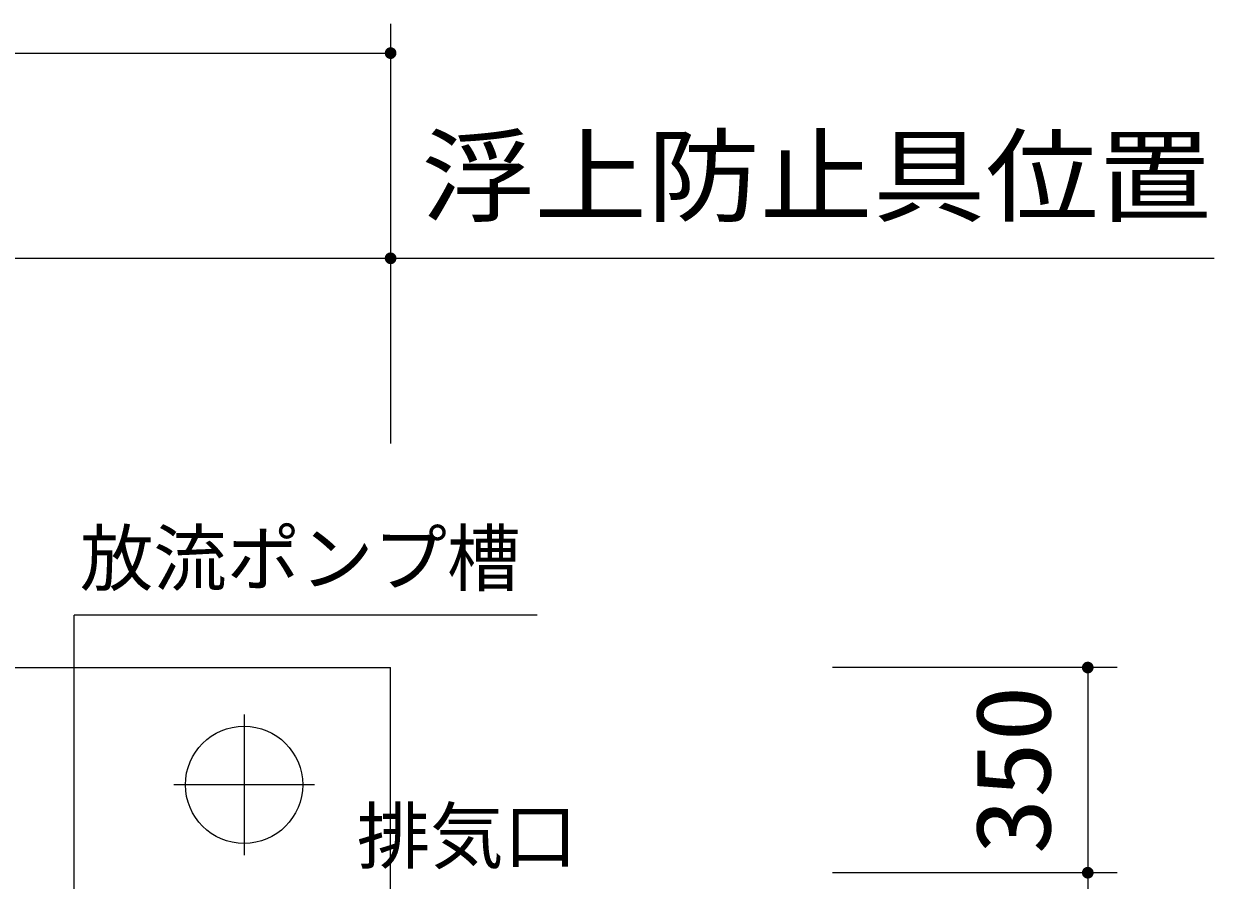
# Model space of a CAD drawing. Units: millimetres, scale not verified. Extents: x -14850 to 14850, y -10500 to 10500.
# Drawn here: x -6925 to -4894, y 1614 to 3075 of the extents above; entities that cross this region are included whole.
import ezdxf
from ezdxf.enums import TextEntityAlignment as Align

# ---------------------------------------------------------------- set-up
doc = ezdxf.new("R2010")
doc.units = ezdxf.units.MM
doc.header["$LTSCALE"] = 50
doc.linetypes.add('CHAIN1', pattern=[8, 5, -1, 1, -1])
for name, color, linetype, lineweight in [('0-0_空気管', 3, 'Continuous', 25), ('0-1_機器', 3, 'Continuous', 25), ('0-3_躯体', 2, 'CHAIN1', 25), ('0-4_寸法', 3, 'Continuous', 25), ('0-6_製作', 5, 'Continuous', 25)]:
    doc.layers.add(name, color=color, linetype=linetype, lineweight=lineweight)
doc.styles.add('ＭＳ ゴシック', font='')
doc.styles.get('ＭＳ ゴシック').set_extended_font_data('MS Gothic')

msp = doc.modelspace()

# ---------------------------------------------------------------- linework, layer by layer
at = {"layer": '0-0_空気管'}
for p in [(-6839, 926.57), (-6049.18, 2066.33)]:
    msp.add_line(p, (-6839, 2066.33), dxfattribs=at)
at = {"layer": '0-1_機器', "color": 2}
for p in [(-10499.06, 1976.84), (-6299.06, -823.16)]:
    msp.add_line(p, (-6299.06, 1976.84), dxfattribs=at)
at = {"layer": '0-3_躯体'}
for p, q in [((-6549.06, 1896.84), (-6549.06, 1656.84)), ((-6429.06, 1776.84), (-6669.06, 1776.84))]:
    msp.add_line(p, q, dxfattribs=at)
at = {"layer": '0-3_躯体', "linetype": 'Continuous'}
msp.add_circle((-6549.06, 1776.84), 100, dxfattribs=at)
at = {"layer": '0-6_製作', "color": 2}
for p, q in [((-6299.06, 3074.94), (-6299.06, 2358.77)), ((-10499.06, 3024.94), (-6299.06, 3024.94)), ((-8079.06, 2674.94), (-6299.06, 2674.94)), ((-6299.06, 2674.94), (-4894.33, 2674.94)), ((-5059.95, 1976.84), (-5545.49, 1976.84)), ((-5109.95, 1976.84), (-5109.95, 1626.84)), ((-5059.95, 1626.84), (-5545.49, 1626.84)), ((-5109.95, 1626.84), (-5109.95, -473.16))]:
    msp.add_line(p, q, dxfattribs=at)
at = {"layer": '0-6_製作'}
for points in [[(-6304.94, 3033.03), (-6309.06, 3024.94), (-6309.04, 3025.57)], [(-6304.94, 3033.03), (-6299.06, 3024.94), (-6309.06, 3024.94)], [(-6304.94, 3033.03), (-6309.04, 3025.57), (-6305.91, 3032.23)], [(-6305.91, 3032.23), (-6309.04, 3025.57), (-6308.88, 3026.81)], [(-6305.91, 3032.23), (-6308.88, 3026.81), (-6306.77, 3031.31)], [(-6306.77, 3031.31), (-6308.88, 3026.81), (-6308.57, 3028.03)], [(-6306.77, 3031.31), (-6308.57, 3028.03), (-6307.5, 3030.3)], [(-6307.5, 3030.3), (-6308.57, 3028.03), (-6308.11, 3029.2)], [(-6303.88, 3033.7), (-6299.06, 3024.94), (-6304.94, 3033.03)], [(-6302.74, 3034.24), (-6299.06, 3024.94), (-6303.88, 3033.7)], [(-6301.55, 3034.63), (-6299.06, 3024.94), (-6302.74, 3034.24)], [(-6300.32, 3034.86), (-6299.06, 3024.94), (-6301.55, 3034.63)], [(-6299.06, 3034.94), (-6299.06, 3024.94), (-6300.32, 3034.86)], [(-6298.43, 3034.92), (-6299.06, 3024.94), (-6299.06, 3034.94)], [(-6297.19, 3034.76), (-6299.06, 3024.94), (-6298.43, 3034.92)], [(-6295.97, 3034.45), (-6299.06, 3024.94), (-6297.19, 3034.76)], [(-6294.8, 3033.99), (-6299.06, 3024.94), (-6295.97, 3034.45)], [(-6293.7, 3033.38), (-6299.06, 3024.94), (-6294.8, 3033.99)], [(-6293.7, 3033.38), (-6289.06, 3024.94), (-6299.06, 3024.94)], [(-6292.69, 3032.65), (-6289.06, 3024.94), (-6293.7, 3033.38)], [(-6291.77, 3031.79), (-6289.06, 3024.94), (-6292.69, 3032.65)], [(-6290.97, 3030.82), (-6289.06, 3024.94), (-6291.77, 3031.79)], [(-6290.3, 3029.76), (-6289.06, 3024.94), (-6290.97, 3030.82)], [(-6289.76, 3028.62), (-6289.06, 3024.94), (-6290.3, 3029.76)], [(-6289.38, 3027.43), (-6289.06, 3024.94), (-6289.76, 3028.62)], [(-6289.14, 3026.19), (-6289.06, 3024.94), (-6289.38, 3027.43)], [(-6299.06, 3024.94), (-6308.98, 3023.69), (-6309.06, 3024.94)], [(-6299.06, 3024.94), (-6308.75, 3022.45), (-6308.98, 3023.69)], [(-6299.06, 3024.94), (-6308.36, 3021.26), (-6308.75, 3022.45)], [(-6299.06, 3024.94), (-6307.82, 3020.12), (-6308.36, 3021.26)], [(-6299.06, 3024.94), (-6307.15, 3019.06), (-6307.82, 3020.12)], [(-6299.06, 3024.94), (-6306.35, 3018.1), (-6307.15, 3019.06)], [(-6299.06, 3024.94), (-6305.44, 3017.24), (-6306.35, 3018.1)], [(-6299.06, 3024.94), (-6304.42, 3016.5), (-6305.44, 3017.24)], [(-6299.06, 3024.94), (-6303.32, 3015.89), (-6304.42, 3016.5)], [(-6299.06, 3014.94), (-6303.32, 3015.89), (-6299.06, 3024.94)], [(-6299.06, 3014.94), (-6302.15, 3015.43), (-6303.32, 3015.89)], [(-6299.06, 3014.94), (-6300.94, 3015.12), (-6302.15, 3015.43)], [(-6299.06, 3014.94), (-6299.69, 3014.96), (-6300.94, 3015.12)], [(-6289.06, 3024.94), (-6299.06, 3014.94), (-6299.06, 3024.94)], [(-6289.06, 3024.94), (-6297.81, 3015.02), (-6299.06, 3014.94)], [(-6289.06, 3024.94), (-6296.57, 3015.25), (-6297.81, 3015.02)], [(-6289.06, 3024.94), (-6295.38, 3015.64), (-6296.57, 3015.25)], [(-6289.06, 3024.94), (-6294.24, 3016.18), (-6295.38, 3015.64)], [(-6289.06, 3024.94), (-6293.18, 3016.85), (-6294.24, 3016.18)], [(-6289.06, 3024.94), (-6292.22, 3017.65), (-6293.18, 3016.85)], [(-6289.08, 3024.31), (-6292.22, 3017.65), (-6289.06, 3024.94)], [(-6289.24, 3023.07), (-6292.22, 3017.65), (-6289.08, 3024.31)], [(-6289.24, 3023.07), (-6291.36, 3018.57), (-6292.22, 3017.65)], [(-6289.55, 3021.85), (-6291.36, 3018.57), (-6289.24, 3023.07)], [(-6289.55, 3021.85), (-6290.62, 3019.58), (-6291.36, 3018.57)], [(-6290.01, 3020.68), (-6290.62, 3019.58), (-6289.55, 3021.85)], [(-6305.91, 2682.23), (-6309.06, 2674.94), (-6309.04, 2675.57)], [(-6305.91, 2682.23), (-6299.06, 2674.94), (-6309.06, 2674.94)], [(-6305.91, 2682.23), (-6309.04, 2675.57), (-6306.77, 2681.31)], [(-6306.77, 2681.31), (-6309.04, 2675.57), (-6308.88, 2676.81)], [(-6306.77, 2681.31), (-6308.88, 2676.81), (-6307.5, 2680.3)], [(-6307.5, 2680.3), (-6308.88, 2676.81), (-6308.57, 2678.03)], [(-6307.5, 2680.3), (-6308.57, 2678.03), (-6308.11, 2679.2)], [(-6304.94, 2683.03), (-6299.06, 2674.94), (-6305.91, 2682.23)], [(-6303.88, 2683.7), (-6299.06, 2674.94), (-6304.94, 2683.03)], [(-6302.74, 2684.24), (-6299.06, 2674.94), (-6303.88, 2683.7)], [(-6301.55, 2684.63), (-6299.06, 2674.94), (-6302.74, 2684.24)], [(-6300.32, 2684.86), (-6299.06, 2674.94), (-6301.55, 2684.63)], [(-6299.06, 2684.94), (-6299.06, 2674.94), (-6300.32, 2684.86)], [(-6298.43, 2684.92), (-6299.06, 2674.94), (-6299.06, 2684.94)], [(-6297.19, 2684.76), (-6299.06, 2674.94), (-6298.43, 2684.92)], [(-6295.97, 2684.45), (-6299.06, 2674.94), (-6297.19, 2684.76)], [(-6294.8, 2683.99), (-6299.06, 2674.94), (-6295.97, 2684.45)], [(-6294.8, 2683.99), (-6289.06, 2674.94), (-6299.06, 2674.94)], [(-6293.7, 2683.38), (-6289.06, 2674.94), (-6294.8, 2683.99)], [(-6292.69, 2682.65), (-6289.06, 2674.94), (-6293.7, 2683.38)], [(-6291.77, 2681.79), (-6289.06, 2674.94), (-6292.69, 2682.65)], [(-6290.97, 2680.82), (-6289.06, 2674.94), (-6291.77, 2681.79)], [(-6290.3, 2679.76), (-6289.06, 2674.94), (-6290.97, 2680.82)], [(-6299.06, 2674.94), (-6308.98, 2673.69), (-6309.06, 2674.94)], [(-6299.06, 2674.94), (-6308.75, 2672.45), (-6308.98, 2673.69)], [(-6299.06, 2674.94), (-6308.36, 2671.26), (-6308.75, 2672.45)], [(-6299.06, 2674.94), (-6307.82, 2670.12), (-6308.36, 2671.26)], [(-6299.06, 2674.94), (-6307.15, 2669.06), (-6307.82, 2670.12)], [(-6299.06, 2674.94), (-6306.35, 2668.1), (-6307.15, 2669.06)], [(-6299.06, 2674.94), (-6305.44, 2667.24), (-6306.35, 2668.1)], [(-6299.06, 2674.94), (-6304.42, 2666.5), (-6305.44, 2667.24)], [(-6299.06, 2674.94), (-6303.32, 2665.89), (-6304.42, 2666.5)], [(-6299.06, 2674.94), (-6302.15, 2665.43), (-6303.32, 2665.89)], [(-6299.06, 2664.94), (-6302.15, 2665.43), (-6299.06, 2674.94)], [(-6299.06, 2664.94), (-6300.94, 2665.12), (-6302.15, 2665.43)], [(-6299.06, 2664.94), (-6299.69, 2664.96), (-6300.94, 2665.12)], [(-6289.06, 2674.94), (-6299.06, 2664.94), (-6299.06, 2674.94)], [(-6289.06, 2674.94), (-6297.81, 2665.02), (-6299.06, 2664.94)], [(-6289.06, 2674.94), (-6296.57, 2665.25), (-6297.81, 2665.02)], [(-6289.06, 2674.94), (-6295.38, 2665.64), (-6296.57, 2665.25)], [(-6289.06, 2674.94), (-6294.24, 2666.18), (-6295.38, 2665.64)], [(-6289.06, 2674.94), (-6293.18, 2666.85), (-6294.24, 2666.18)], [(-6289.06, 2674.94), (-6292.22, 2667.65), (-6293.18, 2666.85)], [(-6289.06, 2674.94), (-6291.36, 2668.57), (-6292.22, 2667.65)], [(-6289.08, 2674.31), (-6291.36, 2668.57), (-6289.06, 2674.94)], [(-6289.24, 2673.07), (-6291.36, 2668.57), (-6289.08, 2674.31)], [(-6289.24, 2673.07), (-6290.62, 2669.58), (-6291.36, 2668.57)], [(-6289.55, 2671.85), (-6290.62, 2669.58), (-6289.24, 2673.07)], [(-6289.55, 2671.85), (-6290.01, 2670.68), (-6290.62, 2669.58)], [(-6289.76, 2678.62), (-6289.06, 2674.94), (-6290.3, 2679.76)], [(-6289.38, 2677.43), (-6289.06, 2674.94), (-6289.76, 2678.62)], [(-6289.14, 2676.19), (-6289.06, 2674.94), (-6289.38, 2677.43)], [(-5116.8, 1984.13), (-5119.95, 1976.84), (-5117.66, 1983.22)], [(-5116.8, 1984.13), (-5109.95, 1976.84), (-5119.95, 1976.84)], [(-5117.66, 1983.22), (-5119.95, 1976.84), (-5119.93, 1977.47)], [(-5109.95, 1976.84), (-5119.87, 1975.59), (-5119.95, 1976.84)], [(-5117.66, 1983.22), (-5119.93, 1977.47), (-5118.39, 1982.2)], [(-5118.39, 1982.2), (-5119.93, 1977.47), (-5119.77, 1978.72)], [(-5109.95, 1976.84), (-5119.64, 1974.36), (-5119.87, 1975.59)], [(-5118.39, 1982.2), (-5119.77, 1978.72), (-5119, 1981.1)], [(-5119, 1981.1), (-5119.77, 1978.72), (-5119.46, 1979.93)], [(-5109.95, 1976.84), (-5119.25, 1973.16), (-5119.64, 1974.36)], [(-5109.95, 1976.84), (-5118.71, 1972.02), (-5119.25, 1973.16)], [(-5109.95, 1976.84), (-5118.04, 1970.96), (-5118.71, 1972.02)], [(-5109.95, 1976.84), (-5117.24, 1970), (-5118.04, 1970.96)], [(-5109.95, 1976.84), (-5116.33, 1969.14), (-5117.24, 1970)], [(-5115.83, 1984.93), (-5109.95, 1976.84), (-5116.8, 1984.13)], [(-5109.95, 1976.84), (-5115.31, 1968.4), (-5116.33, 1969.14)], [(-5114.77, 1985.61), (-5109.95, 1976.84), (-5115.83, 1984.93)], [(-5109.95, 1976.84), (-5114.21, 1967.79), (-5115.31, 1968.4)], [(-5113.63, 1986.14), (-5109.95, 1976.84), (-5114.77, 1985.61)], [(-5109.95, 1976.84), (-5113.04, 1967.33), (-5114.21, 1967.79)], [(-5112.44, 1986.53), (-5109.95, 1976.84), (-5113.63, 1986.14)], [(-5109.95, 1966.84), (-5113.04, 1967.33), (-5109.95, 1976.84)], [(-5111.2, 1986.76), (-5109.95, 1976.84), (-5112.44, 1986.53)], [(-5109.95, 1986.84), (-5109.95, 1976.84), (-5111.2, 1986.76)], [(-5109.32, 1986.82), (-5109.95, 1976.84), (-5109.95, 1986.84)], [(-5108.08, 1986.67), (-5109.95, 1976.84), (-5109.32, 1986.82)], [(-5106.86, 1986.35), (-5109.95, 1976.84), (-5108.08, 1986.67)], [(-5105.69, 1985.89), (-5109.95, 1976.84), (-5106.86, 1986.35)], [(-5105.69, 1985.89), (-5099.95, 1976.84), (-5109.95, 1976.84)], [(-5099.95, 1976.84), (-5109.95, 1966.84), (-5109.95, 1976.84)], [(-5099.95, 1976.84), (-5108.7, 1966.92), (-5109.95, 1966.84)], [(-5099.95, 1976.84), (-5107.46, 1967.16), (-5108.7, 1966.92)], [(-5099.95, 1976.84), (-5106.27, 1967.54), (-5107.46, 1967.16)], [(-5099.95, 1976.84), (-5105.13, 1968.08), (-5106.27, 1967.54)], [(-5104.59, 1985.29), (-5099.95, 1976.84), (-5105.69, 1985.89)], [(-5099.95, 1976.84), (-5104.07, 1968.75), (-5105.13, 1968.08)], [(-5103.58, 1984.55), (-5099.95, 1976.84), (-5104.59, 1985.29)], [(-5099.95, 1976.84), (-5103.11, 1969.55), (-5104.07, 1968.75)], [(-5102.66, 1983.69), (-5099.95, 1976.84), (-5103.58, 1984.55)], [(-5099.95, 1976.84), (-5102.25, 1970.47), (-5103.11, 1969.55)], [(-5101.86, 1982.72), (-5099.95, 1976.84), (-5102.66, 1983.69)], [(-5099.97, 1976.21), (-5102.25, 1970.47), (-5099.95, 1976.84)], [(-5099.97, 1976.21), (-5101.51, 1971.48), (-5102.25, 1970.47)], [(-5101.19, 1981.66), (-5099.95, 1976.84), (-5101.86, 1982.72)], [(-5100.13, 1974.97), (-5101.51, 1971.48), (-5099.97, 1976.21)], [(-5100.13, 1974.97), (-5100.9, 1972.58), (-5101.51, 1971.48)], [(-5100.65, 1980.52), (-5099.95, 1976.84), (-5101.19, 1981.66)], [(-5100.44, 1973.75), (-5100.9, 1972.58), (-5100.13, 1974.97)], [(-5100.27, 1979.33), (-5099.95, 1976.84), (-5100.65, 1980.52)], [(-5100.03, 1978.1), (-5099.95, 1976.84), (-5100.27, 1979.33)], [(-5109.95, 1966.84), (-5111.82, 1967.02), (-5113.04, 1967.33)], [(-5109.95, 1966.84), (-5110.58, 1966.86), (-5111.82, 1967.02)], [(-5117.66, 1633.22), (-5119.95, 1626.84), (-5118.39, 1632.2)], [(-5117.66, 1633.22), (-5109.95, 1626.84), (-5119.95, 1626.84)], [(-5118.39, 1632.2), (-5119.95, 1626.84), (-5119.93, 1627.47)], [(-5109.95, 1626.84), (-5119.87, 1625.59), (-5119.95, 1626.84)], [(-5118.39, 1632.2), (-5119.93, 1627.47), (-5119, 1631.1)], [(-5119, 1631.1), (-5119.93, 1627.47), (-5119.77, 1628.72)], [(-5109.95, 1626.84), (-5119.64, 1624.35), (-5119.87, 1625.59)], [(-5119, 1631.1), (-5119.77, 1628.72), (-5119.46, 1629.93)], [(-5109.95, 1626.84), (-5119.25, 1623.16), (-5119.64, 1624.35)], [(-5109.95, 1626.84), (-5118.71, 1622.02), (-5119.25, 1623.16)], [(-5109.95, 1626.84), (-5118.04, 1620.96), (-5118.71, 1622.02)], [(-5109.95, 1626.84), (-5117.24, 1620), (-5118.04, 1620.96)], [(-5116.8, 1634.13), (-5109.95, 1626.84), (-5117.66, 1633.22)], [(-5109.95, 1626.84), (-5116.33, 1619.14), (-5117.24, 1620)], [(-5115.83, 1634.93), (-5109.95, 1626.84), (-5116.8, 1634.13)], [(-5109.95, 1626.84), (-5115.31, 1618.4), (-5116.33, 1619.14)], [(-5114.77, 1635.6), (-5109.95, 1626.84), (-5115.83, 1634.93)], [(-5109.95, 1626.84), (-5114.21, 1617.79), (-5115.31, 1618.4)], [(-5113.63, 1636.14), (-5109.95, 1626.84), (-5114.77, 1635.6)], [(-5109.95, 1626.84), (-5113.04, 1617.33), (-5114.21, 1617.79)], [(-5112.44, 1636.53), (-5109.95, 1626.84), (-5113.63, 1636.14)], [(-5109.95, 1626.84), (-5111.82, 1617.02), (-5113.04, 1617.33)], [(-5111.2, 1636.76), (-5109.95, 1626.84), (-5112.44, 1636.53)], [(-5109.95, 1616.84), (-5111.82, 1617.02), (-5109.95, 1626.84)], [(-5109.95, 1636.84), (-5109.95, 1626.84), (-5111.2, 1636.76)], [(-5109.32, 1636.82), (-5109.95, 1626.84), (-5109.95, 1636.84)], [(-5108.08, 1636.66), (-5109.95, 1626.84), (-5109.32, 1636.82)], [(-5106.86, 1636.35), (-5109.95, 1626.84), (-5108.08, 1636.66)], [(-5106.86, 1636.35), (-5099.95, 1626.84), (-5109.95, 1626.84)], [(-5099.95, 1626.84), (-5109.95, 1616.84), (-5109.95, 1626.84)], [(-5099.95, 1626.84), (-5108.7, 1616.92), (-5109.95, 1616.84)], [(-5099.95, 1626.84), (-5107.46, 1617.16), (-5108.7, 1616.92)], [(-5099.95, 1626.84), (-5106.27, 1617.54), (-5107.46, 1617.16)], [(-5105.69, 1635.89), (-5099.95, 1626.84), (-5106.86, 1636.35)], [(-5099.95, 1626.84), (-5105.13, 1618.08), (-5106.27, 1617.54)], [(-5104.59, 1635.29), (-5099.95, 1626.84), (-5105.69, 1635.89)], [(-5099.95, 1626.84), (-5104.07, 1618.75), (-5105.13, 1618.08)], [(-5103.58, 1634.55), (-5099.95, 1626.84), (-5104.59, 1635.29)], [(-5099.95, 1626.84), (-5103.11, 1619.55), (-5104.07, 1618.75)], [(-5102.66, 1633.69), (-5099.95, 1626.84), (-5103.58, 1634.55)], [(-5099.95, 1626.84), (-5102.25, 1620.47), (-5103.11, 1619.55)], [(-5101.86, 1632.72), (-5099.95, 1626.84), (-5102.66, 1633.69)], [(-5099.95, 1626.84), (-5101.51, 1621.48), (-5102.25, 1620.47)], [(-5101.19, 1631.66), (-5099.95, 1626.84), (-5101.86, 1632.72)], [(-5099.97, 1626.21), (-5101.51, 1621.48), (-5099.95, 1626.84)], [(-5099.97, 1626.21), (-5100.9, 1622.58), (-5101.51, 1621.48)], [(-5100.65, 1630.52), (-5099.95, 1626.84), (-5101.19, 1631.66)], [(-5100.13, 1624.97), (-5100.9, 1622.58), (-5099.97, 1626.21)], [(-5100.13, 1624.97), (-5100.44, 1623.75), (-5100.9, 1622.58)], [(-5100.27, 1629.33), (-5099.95, 1626.84), (-5100.65, 1630.52)], [(-5100.03, 1628.1), (-5099.95, 1626.84), (-5100.27, 1629.33)], [(-5109.95, 1616.84), (-5110.58, 1616.86), (-5111.82, 1617.02)]]:
    msp.add_solid(points, dxfattribs=at)

# ---------------------------------------------------------------- texts
at = {"layer": '0-0_空気管', "color": 4, "style": 'ＭＳ ゴシック'}
msp.add_text('\u3000排気口\u3000', height=91.79, dxfattribs=at).set_placement((-6481.95, 1616.1), align=Align.BOTTOM_LEFT)
at = {"layer": '0-4_寸法', "color": 4, "style": 'ＭＳ ゴシック'}
msp.add_text('\u3000放流ポンプ槽', height=91.79, dxfattribs=at).set_placement((-6954.15, 2089.91), align=Align.BOTTOM_LEFT)
at = {"layer": '0-6_製作', "color": 4, "style": 'ＭＳ ゴシック', "width": 1.1}
msp.add_text('浮上防止具位置', height=128.3, dxfattribs=at).set_placement((-6246.67, 2712.39), align=Align.BOTTOM_LEFT)
msp.add_text('350', height=128.4, rotation=90, dxfattribs=at).set_placement((-5134.95, 1658.09), align=Align.BOTTOM_LEFT)

doc.saveas('drawing.dxf')
